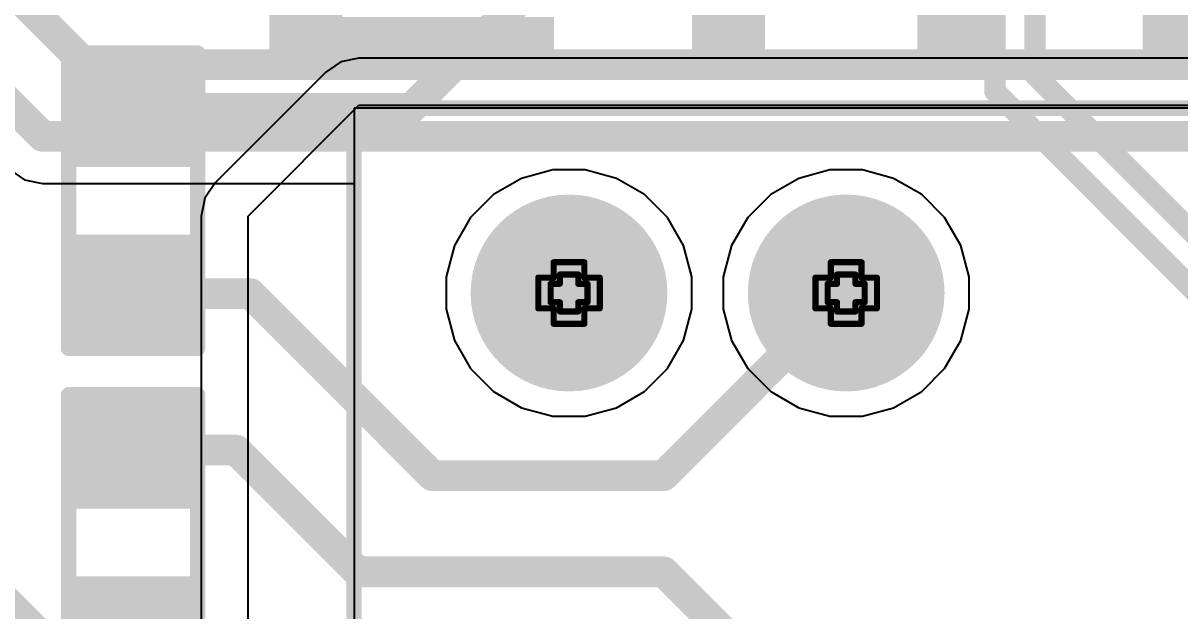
# Model space of a CAD drawing. Header units: inches. Extents: x -11 to 5428, y 0 to 5423.
# Drawn here: x 260.5 to 270.05, y 11.85 to 16.71 of the extents above; entities that cross this region are included whole.
import ezdxf

# ---------------------------------------------------------------- set-up
doc = ezdxf.new("R2010")
doc.units = ezdxf.units.IN
for name, color, linetype in [('Bottom Layer', 5, 'Continuous'), ('Bottom Solder', 6, 'Continuous'), ('Drill Drawing', 1, 'Continuous'), ('GND', 16, 'Continuous'), ('Multi-Layer', 9, 'Continuous'), ('Pad Holes', 156, 'Continuous'), ('PWR', 76, 'Continuous'), ('Top Layer', 1, 'Continuous'), ('Top Overlay', 2, 'Continuous'), ('Top Paste', 8, 'Continuous'), ('Top Solder', 216, 'Continuous')]:
    doc.layers.add(name, color=color, linetype=linetype)
doc.styles.add('Arial_Bold', font='', dxfattribs={"height": 0.2})
doc.styles.get('Arial_Bold').set_extended_font_data('Arial', bold=True)

# ---------------------------------------------------------------- blocks, each defined once
blk = doc.blocks.new('R___0603_703')
at = {"layer": 'Top Layer'}
for points in [[(-0.381, 0.4445), (-0.381, -0.4445), (-1.143, -0.4445), (-1.143, 0.4445)], [(1.143, 0.4445), (1.143, -0.4445), (0.381, -0.4445), (0.381, 0.4445)]]:
    blk.add_hatch(color=1, dxfattribs=at).paths.add_polyline_path(points)
at = {"layer": 'Top Paste'}
for points in [[(-0.381, 0.4445), (-0.381, -0.4445), (-1.143, -0.4445), (-1.143, 0.4445)], [(1.143, 0.4445), (1.143, -0.4445), (0.381, -0.4445), (0.381, 0.4445)]]:
    blk.add_hatch(color=8, dxfattribs=at).paths.add_polyline_path(points)
at = {"layer": 'Top Solder'}
for points in [[(-0.2794, 0.5461), (-0.2794, -0.5461), (-1.2446, -0.5461), (-1.2446, 0.5461)], [(1.2446, 0.5461), (1.2446, -0.5461), (0.2794, -0.5461), (0.2794, 0.5461)]]:
    blk.add_hatch(color=216, dxfattribs=at).paths.add_polyline_path(points)
at = {"layer": 'Top Overlay'}
for points in [[(-1.2192, -0.5334, 0.127, 0.127, 0), (-1.2192, 0.5334, 0.127, 0.127, 0)], [(1.2192, 0.5334, 0.127, 0.127, 0), (-1.2192, 0.5334, 0.127, 0.127, 0)], [(1.2192, -0.5334, 0.127, 0.127, 0), (1.2192, 0.5334, 0.127, 0.127, 0)], [(1.2192, -0.5334, 0.127, 0.127, 0), (-1.2192, -0.5334, 0.127, 0.127, 0)]]:
    blk.add_lwpolyline(points, format="xyseb", dxfattribs=at)
for points in [[(-1.25095, 0.5334, 0.0635, 0.0635, 1), (-1.18745, 0.5334, 0.0635, 0.0635, 1)], [(-1.25095, 0.5334, 0.0635, 0.0635, 1), (-1.18745, 0.5334, 0.0635, 0.0635, 1)], [(1.18745, 0.5334, 0.0635, 0.0635, 1), (1.25095, 0.5334, 0.0635, 0.0635, 1)], [(1.18745, 0.5334, 0.0635, 0.0635, 1), (1.25095, 0.5334, 0.0635, 0.0635, 1)], [(-1.25095, -0.5334, 0.0635, 0.0635, 1), (-1.18745, -0.5334, 0.0635, 0.0635, 1)], [(-1.25095, -0.5334, 0.0635, 0.0635, 1), (-1.18745, -0.5334, 0.0635, 0.0635, 1)], [(1.18745, -0.5334, 0.0635, 0.0635, 1), (1.25095, -0.5334, 0.0635, 0.0635, 1)], [(1.18745, -0.5334, 0.0635, 0.0635, 1), (1.25095, -0.5334, 0.0635, 0.0635, 1)]]:
    blk.add_lwpolyline(points, format="xyseb", close=True, dxfattribs=at)
blk = doc.blocks.new('R___0603_708')
at = {"layer": 'Top Layer'}
for points in [[(-0.381, 0.4445), (-0.381, -0.4445), (-1.143, -0.4445), (-1.143, 0.4445)], [(1.143, 0.4445), (1.143, -0.4445), (0.381, -0.4445), (0.381, 0.4445)]]:
    blk.add_hatch(color=1, dxfattribs=at).paths.add_polyline_path(points)
at = {"layer": 'Top Paste'}
for points in [[(-0.381, 0.4445), (-0.381, -0.4445), (-1.143, -0.4445), (-1.143, 0.4445)], [(1.143, 0.4445), (1.143, -0.4445), (0.381, -0.4445), (0.381, 0.4445)]]:
    blk.add_hatch(color=8, dxfattribs=at).paths.add_polyline_path(points)
at = {"layer": 'Top Solder'}
for points in [[(-0.2794, 0.5461), (-0.2794, -0.5461), (-1.2446, -0.5461), (-1.2446, 0.5461)], [(1.2446, 0.5461), (1.2446, -0.5461), (0.2794, -0.5461), (0.2794, 0.5461)]]:
    blk.add_hatch(color=216, dxfattribs=at).paths.add_polyline_path(points)
at = {"layer": 'Top Overlay'}
for points in [[(-1.2192, 0.5334, 0.127, 0.127, 0), (-1.2192, -0.5334, 0.127, 0.127, 0)], [(-1.2192, 0.5334, 0.127, 0.127, 0), (1.2192, 0.5334, 0.127, 0.127, 0)], [(1.2192, 0.5334, 0.127, 0.127, 0), (1.2192, -0.5334, 0.127, 0.127, 0)], [(-1.2192, -0.5334, 0.127, 0.127, 0), (1.2192, -0.5334, 0.127, 0.127, 0)]]:
    blk.add_lwpolyline(points, format="xyseb", dxfattribs=at)
for points in [[(-1.2509, 0.5334, 0.0635, 0.0635, 1), (-1.1874, 0.5334, 0.0635, 0.0635, 1)], [(-1.2509, 0.5334, 0.0635, 0.0635, 1), (-1.1874, 0.5334, 0.0635, 0.0635, 1)], [(1.1875, 0.5334, 0.0635, 0.0635, 1), (1.251, 0.5334, 0.0635, 0.0635, 1)], [(1.1875, 0.5334, 0.0635, 0.0635, 1), (1.251, 0.5334, 0.0635, 0.0635, 1)], [(-1.2509, -0.5334, 0.0635, 0.0635, 1), (-1.1874, -0.5334, 0.0635, 0.0635, 1)], [(-1.2509, -0.5334, 0.0635, 0.0635, 1), (-1.1874, -0.5334, 0.0635, 0.0635, 1)], [(1.1875, -0.5334, 0.0635, 0.0635, 1), (1.251, -0.5334, 0.0635, 0.0635, 1)], [(1.1875, -0.5334, 0.0635, 0.0635, 1), (1.251, -0.5334, 0.0635, 0.0635, 1)]]:
    blk.add_lwpolyline(points, format="xyseb", close=True, dxfattribs=at)
blk = doc.blocks.new('2_406549_1_772')
at = {"layer": 'Bottom Layer'}
h = blk.add_hatch(color=5, dxfattribs=at)
edge = h.paths.add_edge_path()
edge.add_arc((-6.8601, 3.3), 0.762, 0, 360)
h = blk.add_hatch(color=5, dxfattribs=at)
edge = h.paths.add_edge_path()
edge.add_arc((-4.57, 3.3), 0.762, 0, 360)
at = {"layer": 'Bottom Solder'}
h = blk.add_hatch(color=6, dxfattribs=at)
edge = h.paths.add_edge_path()
edge.add_arc((-6.8601, 3.3), 0.8128, 0, 360)
h = blk.add_hatch(color=6, dxfattribs=at)
edge = h.paths.add_edge_path()
edge.add_arc((-4.57, 3.3), 0.8128, 0, 360)
at = {"layer": 'GND'}
h = blk.add_hatch(color=16, dxfattribs=at)
edge = h.paths.add_edge_path()
edge.add_arc((-6.8601, 3.3), 0.762, 0, 360)
h = blk.add_hatch(color=16, dxfattribs=at)
edge = h.paths.add_edge_path()
edge.add_arc((-4.57, 3.3), 0.762, 0, 360)
at = {"layer": 'Multi-Layer'}
h = blk.add_hatch(color=9, dxfattribs=at)
edge = h.paths.add_edge_path()
edge.add_arc((-6.8601, 3.3), 0.762, 0, 360)
h = blk.add_hatch(color=9, dxfattribs=at)
edge = h.paths.add_edge_path()
edge.add_arc((-4.57, 3.3), 0.762, 0, 360)
at = {"layer": 'Pad Holes'}
h = blk.add_hatch(color=7, dxfattribs=at)
edge = h.paths.add_edge_path()
edge.add_arc((-6.8601, 3.3), 0.45, 0, 360)
h = blk.add_hatch(color=7, dxfattribs=at)
edge = h.paths.add_edge_path()
edge.add_arc((-4.57, 3.3), 0.45, 0, 360)
at = {"layer": 'PWR'}
h = blk.add_hatch(color=76, dxfattribs=at)
edge = h.paths.add_edge_path()
edge.add_arc((-6.8601, 3.3), 0.762, 0, 360)
h = blk.add_hatch(color=76, dxfattribs=at)
edge = h.paths.add_edge_path()
edge.add_arc((-4.57, 3.3), 0.762, 0, 360)
at = {"layer": 'Top Layer'}
h = blk.add_hatch(color=1, dxfattribs=at)
edge = h.paths.add_edge_path()
edge.add_arc((-6.8601, 3.3), 0.762, 0, 360)
h = blk.add_hatch(color=1, dxfattribs=at)
edge = h.paths.add_edge_path()
edge.add_arc((-4.57, 3.3), 0.762, 0, 360)
at = {"layer": 'Top Solder'}
h = blk.add_hatch(color=216, dxfattribs=at)
edge = h.paths.add_edge_path()
edge.add_arc((-6.8601, 3.3), 0.8128, 0, 360)
h = blk.add_hatch(color=216, dxfattribs=at)
edge = h.paths.add_edge_path()
edge.add_arc((-4.57, 3.3), 0.8128, 0, 360)
at = {"layer": 'Top Overlay'}
for points in [[(-8.636, 4.826, 0.127, 0.127, 0), (8.636, 4.826, 0.127, 0.127, 0)], [(-8.636, -0.8541, 0.127, 0.127, 0), (-8.636, 4.826, 0.127, 0.127, 0)]]:
    blk.add_lwpolyline(points, format="xyseb", dxfattribs=at)
blk.add_lwpolyline([(-8.6678, 4.826, 0.0635, 0.0635, 1), (-8.6043, 4.826, 0.0635, 0.0635, 1)], format="xyseb", close=True, dxfattribs=at)
blk.add_lwpolyline([(-8.6678, 4.826, 0.0635, 0.0635, 1), (-8.6043, 4.826, 0.0635, 0.0635, 1)], format="xyseb", close=True, dxfattribs=at)

msp = doc.modelspace()

# ---------------------------------------------------------------- linework, layer by layer
at = {"layer": 'Bottom Layer'}
for p, q in [((305.8187, 16.0034), (263.231, 16.0034)), ((263.231, 16.0034), (263.231, 0.0014)), ((260.3825, 15.4964), (260.5085, 15.4122)), ((260.5085, 15.4122), (260.6572, 15.3826)), ((260.6572, 15.3826), (263.231, 15.3826)), ((263.231, 15.3826), (263.231, 10.0336))]:
    msp.add_line(p, q, dxfattribs=at)
for points in [[(260.503, 16.8755, 0.254, 0.254, 0), (261.0158, 16.3627, 0.254, 0.254, 0)], [(259.8928, 16.5354, 0.254, 0.254, 0), (260.6572, 15.7711, 0.254, 0.254, 0)], [(261.0158, 16.3627, 0.254, 0.254, 0), (286.2184, 16.3627, 0.254, 0.254, 0)], [(260.6572, 15.7711, 0.254, 0.254, 0), (306.531, 15.7711, 0.254, 0.254, 0)]]:
    msp.add_lwpolyline(points, format="xyseb", dxfattribs=at)
for points in [[(260.9523, 16.3627, 0.127, 0.127, 1), (261.0793, 16.3627, 0.127, 0.127, 1)], [(260.9523, 16.3627, 0.127, 0.127, 1), (261.0793, 16.3627, 0.127, 0.127, 1)], [(260.5937, 15.7711, 0.127, 0.127, 1), (260.7207, 15.7711, 0.127, 0.127, 1)], [(260.5937, 15.7711, 0.127, 0.127, 1), (260.7207, 15.7711, 0.127, 0.127, 1)]]:
    msp.add_lwpolyline(points, format="xyseb", close=True, dxfattribs=at)
at = {"layer": 'Drill Drawing'}
for points in [[(264.88, 14.6044, 0.0508, 0.0508, 0), (264.88, 14.7314, 0.0508, 0.0508, 0)], [(264.88, 14.7314, 0.0508, 0.0508, 0), (265.134, 14.7314, 0.0508, 0.0508, 0)], [(265.134, 14.6044, 0.0508, 0.0508, 0), (265.134, 14.7314, 0.0508, 0.0508, 0)], [(267.1701, 14.6044, 0.0508, 0.0508, 0), (267.1701, 14.7314, 0.0508, 0.0508, 0)], [(267.1701, 14.7314, 0.0508, 0.0508, 0), (267.4241, 14.7314, 0.0508, 0.0508, 0)], [(267.4241, 14.6044, 0.0508, 0.0508, 0), (267.4241, 14.7314, 0.0508, 0.0508, 0)], [(264.753, 14.3504, 0.0508, 0.0508, 0), (264.753, 14.6044, 0.0508, 0.0508, 0)], [(264.753, 14.6044, 0.0508, 0.0508, 0), (264.88, 14.6044, 0.0508, 0.0508, 0)], [(264.9308, 14.5536, 0.0508, 0.0508, 0), (264.9308, 14.6298, 0.0508, 0.0508, 0)], [(264.9308, 14.6298, 0.0508, 0.0508, 0), (265.0832, 14.6298, 0.0508, 0.0508, 0)], [(265.0832, 14.5536, 0.0508, 0.0508, 0), (265.0832, 14.6298, 0.0508, 0.0508, 0)], [(265.134, 14.6044, 0.0508, 0.0508, 0), (265.261, 14.6044, 0.0508, 0.0508, 0)], [(265.261, 14.3504, 0.0508, 0.0508, 0), (265.261, 14.6044, 0.0508, 0.0508, 0)], [(267.0431, 14.3504, 0.0508, 0.0508, 0), (267.0431, 14.6044, 0.0508, 0.0508, 0)], [(267.0431, 14.6044, 0.0508, 0.0508, 0), (267.1701, 14.6044, 0.0508, 0.0508, 0)], [(267.2209, 14.5536, 0.0508, 0.0508, 0), (267.2209, 14.6298, 0.0508, 0.0508, 0)], [(267.2209, 14.6298, 0.0508, 0.0508, 0), (267.3733, 14.6298, 0.0508, 0.0508, 0)], [(267.3733, 14.5536, 0.0508, 0.0508, 0), (267.3733, 14.6298, 0.0508, 0.0508, 0)], [(267.4241, 14.6044, 0.0508, 0.0508, 0), (267.5511, 14.6044, 0.0508, 0.0508, 0)], [(267.5511, 14.3504, 0.0508, 0.0508, 0), (267.5511, 14.6044, 0.0508, 0.0508, 0)], [(264.8546, 14.4012, 0.0508, 0.0508, 0), (264.8546, 14.5536, 0.0508, 0.0508, 0)], [(264.8546, 14.5536, 0.0508, 0.0508, 0), (264.9308, 14.5536, 0.0508, 0.0508, 0)], [(265.0832, 14.5536, 0.0508, 0.0508, 0), (265.1594, 14.5536, 0.0508, 0.0508, 0)], [(265.1594, 14.4012, 0.0508, 0.0508, 0), (265.1594, 14.5536, 0.0508, 0.0508, 0)], [(267.1447, 14.4012, 0.0508, 0.0508, 0), (267.1447, 14.5536, 0.0508, 0.0508, 0)], [(267.1447, 14.5536, 0.0508, 0.0508, 0), (267.2209, 14.5536, 0.0508, 0.0508, 0)], [(267.3733, 14.5536, 0.0508, 0.0508, 0), (267.4495, 14.5536, 0.0508, 0.0508, 0)], [(267.4495, 14.4012, 0.0508, 0.0508, 0), (267.4495, 14.5536, 0.0508, 0.0508, 0)], [(264.753, 14.3504, 0.0508, 0.0508, 0), (264.88, 14.3504, 0.0508, 0.0508, 0)], [(264.8546, 14.4012, 0.0508, 0.0508, 0), (264.9308, 14.4012, 0.0508, 0.0508, 0)], [(264.88, 14.2234, 0.0508, 0.0508, 0), (264.88, 14.3504, 0.0508, 0.0508, 0)], [(264.9308, 14.325, 0.0508, 0.0508, 0), (264.9308, 14.4012, 0.0508, 0.0508, 0)], [(264.9308, 14.325, 0.0508, 0.0508, 0), (265.0832, 14.325, 0.0508, 0.0508, 0)], [(265.0832, 14.4012, 0.0508, 0.0508, 0), (265.1594, 14.4012, 0.0508, 0.0508, 0)], [(265.0832, 14.325, 0.0508, 0.0508, 0), (265.0832, 14.4012, 0.0508, 0.0508, 0)], [(265.134, 14.3504, 0.0508, 0.0508, 0), (265.261, 14.3504, 0.0508, 0.0508, 0)], [(265.134, 14.2234, 0.0508, 0.0508, 0), (265.134, 14.3504, 0.0508, 0.0508, 0)], [(267.0431, 14.3504, 0.0508, 0.0508, 0), (267.1701, 14.3504, 0.0508, 0.0508, 0)], [(267.1447, 14.4012, 0.0508, 0.0508, 0), (267.2209, 14.4012, 0.0508, 0.0508, 0)], [(267.1701, 14.2234, 0.0508, 0.0508, 0), (267.1701, 14.3504, 0.0508, 0.0508, 0)], [(267.2209, 14.325, 0.0508, 0.0508, 0), (267.2209, 14.4012, 0.0508, 0.0508, 0)], [(267.2209, 14.325, 0.0508, 0.0508, 0), (267.3733, 14.325, 0.0508, 0.0508, 0)], [(267.3733, 14.4012, 0.0508, 0.0508, 0), (267.4495, 14.4012, 0.0508, 0.0508, 0)], [(267.3733, 14.325, 0.0508, 0.0508, 0), (267.3733, 14.4012, 0.0508, 0.0508, 0)], [(267.4241, 14.3504, 0.0508, 0.0508, 0), (267.5511, 14.3504, 0.0508, 0.0508, 0)], [(267.4241, 14.2234, 0.0508, 0.0508, 0), (267.4241, 14.3504, 0.0508, 0.0508, 0)], [(264.88, 14.2234, 0.0508, 0.0508, 0), (265.134, 14.2234, 0.0508, 0.0508, 0)], [(267.1701, 14.2234, 0.0508, 0.0508, 0), (267.4241, 14.2234, 0.0508, 0.0508, 0)]]:
    msp.add_lwpolyline(points, format="xyseb", dxfattribs=at)
for points in [[(264.8673, 14.7314, 0.0254, 0.0254, 1), (264.8927, 14.7314, 0.0254, 0.0254, 1)], [(264.8673, 14.7314, 0.0254, 0.0254, 1), (264.8927, 14.7314, 0.0254, 0.0254, 1)], [(265.1213, 14.7314, 0.0254, 0.0254, 1), (265.1467, 14.7314, 0.0254, 0.0254, 1)], [(265.1213, 14.7314, 0.0254, 0.0254, 1), (265.1467, 14.7314, 0.0254, 0.0254, 1)], [(267.1574, 14.7314, 0.0254, 0.0254, 1), (267.1828, 14.7314, 0.0254, 0.0254, 1)], [(267.1574, 14.7314, 0.0254, 0.0254, 1), (267.1828, 14.7314, 0.0254, 0.0254, 1)], [(267.4114, 14.7314, 0.0254, 0.0254, 1), (267.4368, 14.7314, 0.0254, 0.0254, 1)], [(267.4114, 14.7314, 0.0254, 0.0254, 1), (267.4368, 14.7314, 0.0254, 0.0254, 1)], [(264.7403, 14.6044, 0.0254, 0.0254, 1), (264.7657, 14.6044, 0.0254, 0.0254, 1)], [(264.7403, 14.6044, 0.0254, 0.0254, 1), (264.7657, 14.6044, 0.0254, 0.0254, 1)], [(264.8673, 14.6044, 0.0254, 0.0254, 1), (264.8927, 14.6044, 0.0254, 0.0254, 1)], [(264.8673, 14.6044, 0.0254, 0.0254, 1), (264.8927, 14.6044, 0.0254, 0.0254, 1)], [(264.9181, 14.6298, 0.0254, 0.0254, 1), (264.9435, 14.6298, 0.0254, 0.0254, 1)], [(264.9181, 14.6298, 0.0254, 0.0254, 1), (264.9435, 14.6298, 0.0254, 0.0254, 1)], [(265.0705, 14.6298, 0.0254, 0.0254, 1), (265.0959, 14.6298, 0.0254, 0.0254, 1)], [(265.0705, 14.6298, 0.0254, 0.0254, 1), (265.0959, 14.6298, 0.0254, 0.0254, 1)], [(265.1213, 14.6044, 0.0254, 0.0254, 1), (265.1467, 14.6044, 0.0254, 0.0254, 1)], [(265.1213, 14.6044, 0.0254, 0.0254, 1), (265.1467, 14.6044, 0.0254, 0.0254, 1)], [(265.2483, 14.6044, 0.0254, 0.0254, 1), (265.2737, 14.6044, 0.0254, 0.0254, 1)], [(265.2483, 14.6044, 0.0254, 0.0254, 1), (265.2737, 14.6044, 0.0254, 0.0254, 1)], [(267.0304, 14.6044, 0.0254, 0.0254, 1), (267.0558, 14.6044, 0.0254, 0.0254, 1)], [(267.0304, 14.6044, 0.0254, 0.0254, 1), (267.0558, 14.6044, 0.0254, 0.0254, 1)], [(267.1574, 14.6044, 0.0254, 0.0254, 1), (267.1828, 14.6044, 0.0254, 0.0254, 1)], [(267.1574, 14.6044, 0.0254, 0.0254, 1), (267.1828, 14.6044, 0.0254, 0.0254, 1)], [(267.2082, 14.6298, 0.0254, 0.0254, 1), (267.2336, 14.6298, 0.0254, 0.0254, 1)], [(267.2082, 14.6298, 0.0254, 0.0254, 1), (267.2336, 14.6298, 0.0254, 0.0254, 1)], [(267.3606, 14.6298, 0.0254, 0.0254, 1), (267.386, 14.6298, 0.0254, 0.0254, 1)], [(267.3606, 14.6298, 0.0254, 0.0254, 1), (267.386, 14.6298, 0.0254, 0.0254, 1)], [(267.4114, 14.6044, 0.0254, 0.0254, 1), (267.4368, 14.6044, 0.0254, 0.0254, 1)], [(267.4114, 14.6044, 0.0254, 0.0254, 1), (267.4368, 14.6044, 0.0254, 0.0254, 1)], [(267.5384, 14.6044, 0.0254, 0.0254, 1), (267.5638, 14.6044, 0.0254, 0.0254, 1)], [(267.5384, 14.6044, 0.0254, 0.0254, 1), (267.5638, 14.6044, 0.0254, 0.0254, 1)], [(264.8419, 14.5536, 0.0254, 0.0254, 1), (264.8673, 14.5536, 0.0254, 0.0254, 1)], [(264.8419, 14.5536, 0.0254, 0.0254, 1), (264.8673, 14.5536, 0.0254, 0.0254, 1)], [(264.9181, 14.5536, 0.0254, 0.0254, 1), (264.9435, 14.5536, 0.0254, 0.0254, 1)], [(264.9181, 14.5536, 0.0254, 0.0254, 1), (264.9435, 14.5536, 0.0254, 0.0254, 1)], [(265.0705, 14.5536, 0.0254, 0.0254, 1), (265.0959, 14.5536, 0.0254, 0.0254, 1)], [(265.0705, 14.5536, 0.0254, 0.0254, 1), (265.0959, 14.5536, 0.0254, 0.0254, 1)], [(265.1467, 14.5536, 0.0254, 0.0254, 1), (265.1721, 14.5536, 0.0254, 0.0254, 1)], [(265.1467, 14.5536, 0.0254, 0.0254, 1), (265.1721, 14.5536, 0.0254, 0.0254, 1)], [(267.132, 14.5536, 0.0254, 0.0254, 1), (267.1574, 14.5536, 0.0254, 0.0254, 1)], [(267.132, 14.5536, 0.0254, 0.0254, 1), (267.1574, 14.5536, 0.0254, 0.0254, 1)], [(267.2082, 14.5536, 0.0254, 0.0254, 1), (267.2336, 14.5536, 0.0254, 0.0254, 1)], [(267.2082, 14.5536, 0.0254, 0.0254, 1), (267.2336, 14.5536, 0.0254, 0.0254, 1)], [(267.3606, 14.5536, 0.0254, 0.0254, 1), (267.386, 14.5536, 0.0254, 0.0254, 1)], [(267.3606, 14.5536, 0.0254, 0.0254, 1), (267.386, 14.5536, 0.0254, 0.0254, 1)], [(267.4368, 14.5536, 0.0254, 0.0254, 1), (267.4622, 14.5536, 0.0254, 0.0254, 1)], [(267.4368, 14.5536, 0.0254, 0.0254, 1), (267.4622, 14.5536, 0.0254, 0.0254, 1)], [(264.7403, 14.3504, 0.0254, 0.0254, 1), (264.7657, 14.3504, 0.0254, 0.0254, 1)], [(264.7403, 14.3504, 0.0254, 0.0254, 1), (264.7657, 14.3504, 0.0254, 0.0254, 1)], [(264.8419, 14.4012, 0.0254, 0.0254, 1), (264.8673, 14.4012, 0.0254, 0.0254, 1)], [(264.8419, 14.4012, 0.0254, 0.0254, 1), (264.8673, 14.4012, 0.0254, 0.0254, 1)], [(264.8673, 14.3504, 0.0254, 0.0254, 1), (264.8927, 14.3504, 0.0254, 0.0254, 1)], [(264.8673, 14.3504, 0.0254, 0.0254, 1), (264.8927, 14.3504, 0.0254, 0.0254, 1)], [(264.9181, 14.4012, 0.0254, 0.0254, 1), (264.9435, 14.4012, 0.0254, 0.0254, 1)], [(264.9181, 14.4012, 0.0254, 0.0254, 1), (264.9435, 14.4012, 0.0254, 0.0254, 1)], [(264.9181, 14.325, 0.0254, 0.0254, 1), (264.9435, 14.325, 0.0254, 0.0254, 1)], [(264.9181, 14.325, 0.0254, 0.0254, 1), (264.9435, 14.325, 0.0254, 0.0254, 1)], [(265.0705, 14.4012, 0.0254, 0.0254, 1), (265.0959, 14.4012, 0.0254, 0.0254, 1)], [(265.0705, 14.4012, 0.0254, 0.0254, 1), (265.0959, 14.4012, 0.0254, 0.0254, 1)], [(265.0705, 14.325, 0.0254, 0.0254, 1), (265.0959, 14.325, 0.0254, 0.0254, 1)], [(265.0705, 14.325, 0.0254, 0.0254, 1), (265.0959, 14.325, 0.0254, 0.0254, 1)], [(265.1213, 14.3504, 0.0254, 0.0254, 1), (265.1467, 14.3504, 0.0254, 0.0254, 1)], [(265.1213, 14.3504, 0.0254, 0.0254, 1), (265.1467, 14.3504, 0.0254, 0.0254, 1)], [(265.1467, 14.4012, 0.0254, 0.0254, 1), (265.1721, 14.4012, 0.0254, 0.0254, 1)], [(265.1467, 14.4012, 0.0254, 0.0254, 1), (265.1721, 14.4012, 0.0254, 0.0254, 1)], [(265.2483, 14.3504, 0.0254, 0.0254, 1), (265.2737, 14.3504, 0.0254, 0.0254, 1)], [(265.2483, 14.3504, 0.0254, 0.0254, 1), (265.2737, 14.3504, 0.0254, 0.0254, 1)], [(267.0304, 14.3504, 0.0254, 0.0254, 1), (267.0558, 14.3504, 0.0254, 0.0254, 1)], [(267.0304, 14.3504, 0.0254, 0.0254, 1), (267.0558, 14.3504, 0.0254, 0.0254, 1)], [(267.132, 14.4012, 0.0254, 0.0254, 1), (267.1574, 14.4012, 0.0254, 0.0254, 1)], [(267.132, 14.4012, 0.0254, 0.0254, 1), (267.1574, 14.4012, 0.0254, 0.0254, 1)], [(267.1574, 14.3504, 0.0254, 0.0254, 1), (267.1828, 14.3504, 0.0254, 0.0254, 1)], [(267.1574, 14.3504, 0.0254, 0.0254, 1), (267.1828, 14.3504, 0.0254, 0.0254, 1)], [(267.2082, 14.4012, 0.0254, 0.0254, 1), (267.2336, 14.4012, 0.0254, 0.0254, 1)], [(267.2082, 14.4012, 0.0254, 0.0254, 1), (267.2336, 14.4012, 0.0254, 0.0254, 1)], [(267.2082, 14.325, 0.0254, 0.0254, 1), (267.2336, 14.325, 0.0254, 0.0254, 1)], [(267.2082, 14.325, 0.0254, 0.0254, 1), (267.2336, 14.325, 0.0254, 0.0254, 1)], [(267.3606, 14.4012, 0.0254, 0.0254, 1), (267.386, 14.4012, 0.0254, 0.0254, 1)], [(267.3606, 14.4012, 0.0254, 0.0254, 1), (267.386, 14.4012, 0.0254, 0.0254, 1)], [(267.3606, 14.325, 0.0254, 0.0254, 1), (267.386, 14.325, 0.0254, 0.0254, 1)], [(267.3606, 14.325, 0.0254, 0.0254, 1), (267.386, 14.325, 0.0254, 0.0254, 1)], [(267.4114, 14.3504, 0.0254, 0.0254, 1), (267.4368, 14.3504, 0.0254, 0.0254, 1)], [(267.4114, 14.3504, 0.0254, 0.0254, 1), (267.4368, 14.3504, 0.0254, 0.0254, 1)], [(267.4368, 14.4012, 0.0254, 0.0254, 1), (267.4622, 14.4012, 0.0254, 0.0254, 1)], [(267.4368, 14.4012, 0.0254, 0.0254, 1), (267.4622, 14.4012, 0.0254, 0.0254, 1)], [(267.5384, 14.3504, 0.0254, 0.0254, 1), (267.5638, 14.3504, 0.0254, 0.0254, 1)], [(267.5384, 14.3504, 0.0254, 0.0254, 1), (267.5638, 14.3504, 0.0254, 0.0254, 1)], [(264.8673, 14.2234, 0.0254, 0.0254, 1), (264.8927, 14.2234, 0.0254, 0.0254, 1)], [(264.8673, 14.2234, 0.0254, 0.0254, 1), (264.8927, 14.2234, 0.0254, 0.0254, 1)], [(265.1213, 14.2234, 0.0254, 0.0254, 1), (265.1467, 14.2234, 0.0254, 0.0254, 1)], [(265.1213, 14.2234, 0.0254, 0.0254, 1), (265.1467, 14.2234, 0.0254, 0.0254, 1)], [(267.1574, 14.2234, 0.0254, 0.0254, 1), (267.1828, 14.2234, 0.0254, 0.0254, 1)], [(267.1574, 14.2234, 0.0254, 0.0254, 1), (267.1828, 14.2234, 0.0254, 0.0254, 1)], [(267.4114, 14.2234, 0.0254, 0.0254, 1), (267.4368, 14.2234, 0.0254, 0.0254, 1)], [(267.4114, 14.2234, 0.0254, 0.0254, 1), (267.4368, 14.2234, 0.0254, 0.0254, 1)]]:
    msp.add_lwpolyline(points, format="xyseb", close=True, dxfattribs=at)
at = {"layer": 'GND'}
for p, q in [((263.1223, 16.3863), (262.9963, 16.3021)), ((263.271, 16.4159), (263.1223, 16.3863)), ((286.0557, 16.4159), (263.271, 16.4159)), ((262.9963, 16.3021), (262.0819, 15.3877)), ((262.3566, 15.113), (263.271, 16.0274)), ((263.271, 16.0274), (306.7812, 16.0274)), ((264.8732, 15.4934), (264.6148, 15.4241)), ((265.1408, 15.4934), (264.8732, 15.4934)), ((265.3992, 15.4241), (265.1408, 15.4934)), ((267.1633, 15.4934), (266.9049, 15.4241)), ((267.4308, 15.4934), (267.1633, 15.4934)), ((267.6892, 15.4241), (267.4308, 15.4934)), ((264.6148, 15.4241), (264.3832, 15.2904)), ((265.6308, 15.2904), (265.3992, 15.4241)), ((266.9049, 15.4241), (266.6732, 15.2904)), ((267.9209, 15.2904), (267.6892, 15.4241)), ((262.0819, 15.3877), (261.9977, 15.2617)), ((261.9977, 15.2617), (261.9681, 15.113)), ((264.3832, 15.2904), (264.194, 15.1012)), ((265.82, 15.1012), (265.6308, 15.2904)), ((266.6732, 15.2904), (266.4841, 15.1012)), ((268.1101, 15.1012), (267.9209, 15.2904)), ((261.9681, 15.113), (261.9681, 10.1963)), ((262.3566, 7.8486), (262.3566, 15.113)), ((264.194, 15.1012), (264.0602, 14.8695)), ((265.9538, 14.8695), (265.82, 15.1012)), ((266.4841, 15.1012), (266.3503, 14.8695)), ((268.2438, 14.8695), (268.1101, 15.1012)), ((264.0602, 14.8695), (263.991, 14.6111)), ((266.023, 14.6111), (265.9538, 14.8695)), ((266.3503, 14.8695), (266.2811, 14.6111)), ((268.3131, 14.6111), (268.2438, 14.8695)), ((263.991, 14.6111), (263.991, 14.3436)), ((266.023, 14.3436), (266.023, 14.6111)), ((266.2811, 14.6111), (266.2811, 14.3436)), ((268.3131, 14.3436), (268.3131, 14.6111)), ((263.991, 14.3436), (264.0602, 14.0852)), ((265.9538, 14.0852), (266.023, 14.3436)), ((266.2811, 14.3436), (266.3503, 14.0852)), ((268.2438, 14.0852), (268.3131, 14.3436)), ((264.0602, 14.0852), (264.194, 13.8535)), ((265.82, 13.8535), (265.9538, 14.0852)), ((266.3503, 14.0852), (266.4841, 13.8535)), ((268.1101, 13.8535), (268.2438, 14.0852)), ((264.194, 13.8535), (264.3832, 13.6643)), ((265.6308, 13.6643), (265.82, 13.8535)), ((266.4841, 13.8535), (266.6732, 13.6643)), ((267.9209, 13.6643), (268.1101, 13.8535)), ((264.3832, 13.6643), (264.6148, 13.5306)), ((265.3992, 13.5306), (265.6308, 13.6643)), ((266.6732, 13.6643), (266.9049, 13.5306)), ((267.6892, 13.5306), (267.9209, 13.6643)), ((264.6148, 13.5306), (264.8732, 13.4614)), ((265.1408, 13.4614), (265.3992, 13.5306)), ((266.9049, 13.5306), (267.1633, 13.4614)), ((267.4308, 13.4614), (267.6892, 13.5306)), ((264.8732, 13.4614), (265.1408, 13.4614)), ((267.1633, 13.4614), (267.4308, 13.4614))]:
    msp.add_line(p, q, dxfattribs=at)
at = {"layer": 'PWR'}
for p, q in [((267.1633, 15.4934), (266.9049, 15.4241)), ((267.4308, 15.4934), (267.1633, 15.4934)), ((267.6892, 15.4241), (267.4308, 15.4934)), ((266.9049, 15.4241), (266.6732, 15.2904)), ((267.9209, 15.2904), (267.6892, 15.4241)), ((266.6732, 15.2904), (266.4841, 15.1012)), ((268.1101, 15.1012), (267.9209, 15.2904)), ((266.4841, 15.1012), (266.3503, 14.8695)), ((268.2438, 14.8695), (268.1101, 15.1012)), ((266.3503, 14.8695), (266.2811, 14.6111)), ((268.3131, 14.6111), (268.2438, 14.8695)), ((266.2811, 14.6111), (266.2811, 14.3436)), ((268.3131, 14.3436), (268.3131, 14.6111)), ((266.2811, 14.3436), (266.3503, 14.0852)), ((268.2438, 14.0852), (268.3131, 14.3436)), ((266.3503, 14.0852), (266.4841, 13.8535)), ((268.1101, 13.8535), (268.2438, 14.0852)), ((266.4841, 13.8535), (266.6732, 13.6643)), ((267.9209, 13.6643), (268.1101, 13.8535)), ((266.6732, 13.6643), (266.9049, 13.5306)), ((267.6892, 13.5306), (267.9209, 13.6643)), ((266.9049, 13.5306), (267.1633, 13.4614)), ((267.4308, 13.4614), (267.6892, 13.5306)), ((267.1633, 13.4614), (267.4308, 13.4614))]:
    msp.add_line(p, q, dxfattribs=at)
at = {"layer": 'Top Layer'}
for p, q in [((305.8187, 16.0034), (263.231, 16.0034)), ((263.231, 16.0034), (263.231, 0.0014))]:
    msp.add_line(p, q, dxfattribs=at)
for points in [[(268.5269, 16.1421, 0.1778, 0.1778, 0), (268.5269, 19.1943, 0.1778, 0.1778, 0)], [(268.8571, 16.2789, 0.1778, 0.1778, 0), (268.8571, 19.1943, 0.1778, 0.1778, 0)], [(263.7022, 16.0014, 0.254, 0.254, 0), (265.0236, 17.3228, 0.254, 0.254, 0)], [(268.8571, 16.2789, 0.1778, 0.1778, 0), (273.1245, 12.0115, 0.1778, 0.1778, 0)], [(268.5269, 16.1421, 0.1778, 0.1778, 0), (271.6947, 12.9744, 0.1778, 0.1778, 0)], [(261.4056, 16.0014, 0.254, 0.254, 0), (263.7022, 16.0014, 0.254, 0.254, 0)], [(261.4056, 14.4774, 0.254, 0.254, 0), (261.4106, 14.4724, 0.254, 0.254, 0)], [(261.4106, 14.4724, 0.254, 0.254, 0), (262.3749, 14.4724, 0.254, 0.254, 0)], [(262.3749, 14.4724, 0.254, 0.254, 0), (263.8787, 12.9685, 0.254, 0.254, 0)], [(265.7882, 12.9685, 0.254, 0.254, 0), (267.2971, 14.4774, 0.254, 0.254, 0)], [(261.4056, 13.1806, 0.254, 0.254, 0), (262.256, 13.1806, 0.254, 0.254, 0)], [(262.256, 13.1806, 0.254, 0.254, 0), (263.2613, 12.1753, 0.254, 0.254, 0)], [(263.8787, 12.9685, 0.254, 0.254, 0), (265.7882, 12.9685, 0.254, 0.254, 0)], [(263.2613, 12.1753, 0.254, 0.254, 0), (265.7891, 12.1753, 0.254, 0.254, 0)], [(265.7891, 12.1753, 0.254, 0.254, 0), (268.307, 9.6574, 0.254, 0.254, 0)], [(260.2958, 11.9951, 0.254, 0.254, 0), (260.6343, 11.6566, 0.254, 0.254, 0)]]:
    msp.add_lwpolyline(points, format="xyseb", dxfattribs=at)
for points in [[(268.8127, 16.2789, 0.0889, 0.0889, 1), (268.9016, 16.2789, 0.0889, 0.0889, 1)], [(268.8127, 16.2789, 0.0889, 0.0889, 1), (268.9016, 16.2789, 0.0889, 0.0889, 1)], [(268.4825, 16.1421, 0.0889, 0.0889, 1), (268.5714, 16.1421, 0.0889, 0.0889, 1)], [(268.4825, 16.1421, 0.0889, 0.0889, 1), (268.5714, 16.1421, 0.0889, 0.0889, 1)], [(261.3421, 16.0014, 0.127, 0.127, 1), (261.4691, 16.0014, 0.127, 0.127, 1)], [(263.6387, 16.0014, 0.127, 0.127, 1), (263.7657, 16.0014, 0.127, 0.127, 1)], [(263.6387, 16.0014, 0.127, 0.127, 1), (263.7657, 16.0014, 0.127, 0.127, 1)], [(261.3421, 14.4774, 0.127, 0.127, 1), (261.4691, 14.4774, 0.127, 0.127, 1)], [(261.3471, 14.4724, 0.127, 0.127, 1), (261.4741, 14.4724, 0.127, 0.127, 1)], [(261.3471, 14.4724, 0.127, 0.127, 1), (261.4741, 14.4724, 0.127, 0.127, 1)], [(262.3114, 14.4724, 0.127, 0.127, 1), (262.4384, 14.4724, 0.127, 0.127, 1)], [(262.3114, 14.4724, 0.127, 0.127, 1), (262.4384, 14.4724, 0.127, 0.127, 1)], [(267.2336, 14.4774, 0.127, 0.127, 1), (267.3606, 14.4774, 0.127, 0.127, 1)], [(261.3421, 13.1806, 0.127, 0.127, 1), (261.4691, 13.1806, 0.127, 0.127, 1)], [(262.1925, 13.1806, 0.127, 0.127, 1), (262.3195, 13.1806, 0.127, 0.127, 1)], [(262.1925, 13.1806, 0.127, 0.127, 1), (262.3195, 13.1806, 0.127, 0.127, 1)], [(263.8152, 12.9685, 0.127, 0.127, 1), (263.9422, 12.9685, 0.127, 0.127, 1)], [(263.8152, 12.9685, 0.127, 0.127, 1), (263.9422, 12.9685, 0.127, 0.127, 1)], [(265.7247, 12.9685, 0.127, 0.127, 1), (265.8517, 12.9685, 0.127, 0.127, 1)], [(265.7247, 12.9685, 0.127, 0.127, 1), (265.8517, 12.9685, 0.127, 0.127, 1)], [(263.1978, 12.1753, 0.127, 0.127, 1), (263.3248, 12.1753, 0.127, 0.127, 1)], [(263.1978, 12.1753, 0.127, 0.127, 1), (263.3248, 12.1753, 0.127, 0.127, 1)], [(265.7256, 12.1753, 0.127, 0.127, 1), (265.8526, 12.1753, 0.127, 0.127, 1)], [(265.7256, 12.1753, 0.127, 0.127, 1), (265.8526, 12.1753, 0.127, 0.127, 1)]]:
    msp.add_lwpolyline(points, format="xyseb", close=True, dxfattribs=at)

# ---------------------------------------------------------------- block references
for name, p, rotation in [('R___0603_708', (261.4056, 15.2393), 90), ('R___0603_703', (261.4056, 12.4186), 270)]:
    msp.add_blockref(name, p, dxfattribs=dict(rotation=rotation))
msp.add_blockref('2_406549_1_772', (271.8671, 11.1774))

# ---------------------------------------------------------------- texts
at = {"layer": 'Top Overlay', "style": 'Arial_Bold'}
msp.add_text('ETHERNET 1', height=3, rotation=360, dxfattribs=at).set_placement((262.2509, 16.2712))

doc.saveas('drawing.dxf')
